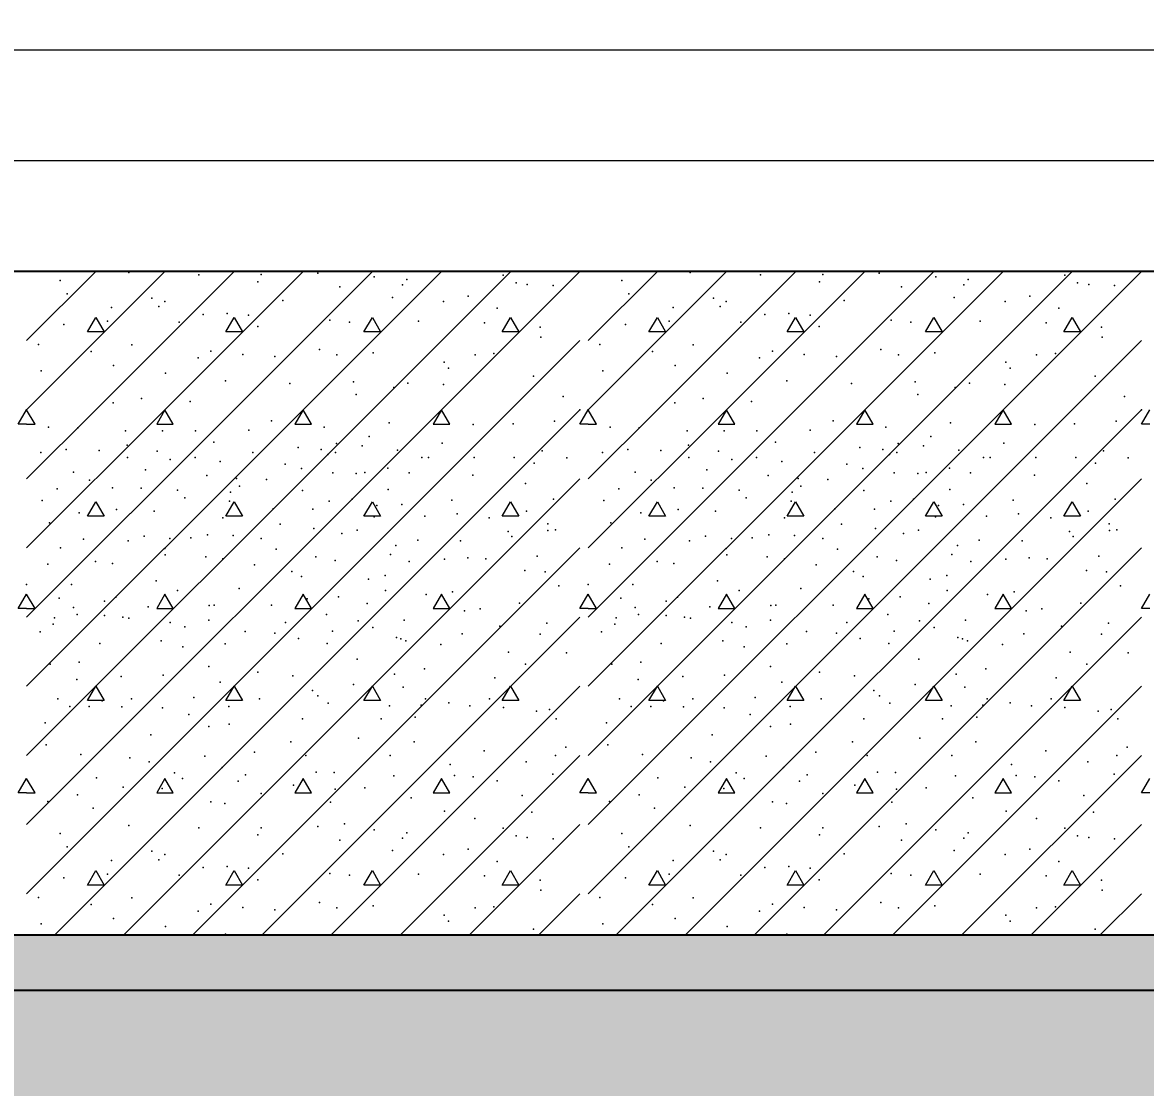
# Model space of a CAD drawing. Header units: millimetres. Extents: x 18162 to 7085488, y 72188 to 247925.
# Drawn here: x 4257434 to 4259465, y 98527 to 100453 of the extents above; entities that cross this region are included whole.
import ezdxf

# ---------------------------------------------------------------- set-up
doc = ezdxf.new("R2010")
doc.units = ezdxf.units.MM
doc.header["$MEASUREMENT"] = 0
doc.layers.add('Drawing & Figure', color=7, linetype='Continuous')
doc.layers.add('Structural - Bearing', color=7, linetype='Continuous')
doc.styles.add('GENERATED_STYLE_3', font='', dxfattribs={"width": 0.8})
doc.styles.get('GENERATED_STYLE_3').set_extended_font_data('ISOCPEUR MON')
doc.dimstyles.new('GENERATED_STYLE__12', dxfattribs={"dimtxt": 330.000007, "dimasz": 171, "dimexe": 0.18, "dimexo": 150, "dimgap": 0, "dimtad": 1, "dimdec": 0, "dimzin": 0, "dimdsep": 46, "dimtxsty": 'GENERATED_STYLE_3', "dimblk": 'ARROWHEAD_2', "dimblk1": 'ARROWHEAD_2', "dimblk2": 'ARROWHEAD_2', "dimcen": 0.09, "dimclrd": 13, "dimclre": 13, "dimclrt": 13, "dimadec": 0, "dimazin": 0, "dimtfac": 1, "dimtdec": 4, "dimtmove": 0, "dimatfit": 3, "dimfxl": 1, "dimtolj": 1, "dimtzin": 0, "dimarcsym": 0})
doc.dimstyles.new('GENERATED_STYLE__13', dxfattribs={"dimtxt": 330.000007, "dimasz": 171, "dimexe": 0.18, "dimexo": 0.0625, "dimgap": 0, "dimtad": 1, "dimdec": 0, "dimzin": 0, "dimdsep": 46, "dimtxsty": 'GENERATED_STYLE_3', "dimblk": 'ARROWHEAD_2', "dimblk1": 'ARROWHEAD_2', "dimblk2": 'ARROWHEAD_2', "dimcen": 0.09, "dimse1": 1, "dimse2": 1, "dimclrd": 13, "dimclre": 13, "dimclrt": 13, "dimadec": 0, "dimazin": 0, "dimtfac": 1, "dimtdec": 4, "dimtmove": 0, "dimatfit": 3, "dimfxl": 1, "dimtolj": 1, "dimtzin": 0, "dimarcsym": 0})

# ---------------------------------------------------------------- blocks, each defined once
blk = doc.blocks.new('*X1456', base_point=(4294986.6, 104752.7))
at = {"layer": 'Structural - Bearing', "color": 7, "linetype": 'Continuous', "lineweight": 9}
for p, q in [((4257442, 99877.6), (4257567.1, 100002.7)), ((4257442, 100002.6), (4257442.1, 100002.7)), ((4257442, 99752.6), (4257692.1, 100002.7)), ((4257567, 99752.6), (4257817.1, 100002.7)), ((4257692, 99752.6), (4257942.1, 100002.7)), ((4257817, 99752.6), (4258067.1, 100002.7)), ((4257942, 99752.6), (4258192.1, 100002.7)), ((4258067, 99752.6), (4258317.1, 100002.7)), ((4258192, 99752.6), (4258442, 100002.6)), ((4258457.2, 99877.6), (4258582.3, 100002.7)), ((4258457.2, 100002.6), (4258457.3, 100002.7)), ((4258457.2, 99752.6), (4258707.3, 100002.7)), ((4258582.2, 99752.6), (4258832.3, 100002.7)), ((4258707.2, 99752.6), (4258957.3, 100002.7)), ((4258832.2, 99752.6), (4259082.3, 100002.7)), ((4258957.2, 99752.6), (4259207.3, 100002.7)), ((4259082.2, 99752.6), (4259332.3, 100002.7)), ((4259207.2, 99752.6), (4259457.2, 100002.6)), ((4257551.9, 99893.3), (4257567, 99919.3)), ((4257567, 99919.3), (4257582, 99893.3)), ((4257801.9, 99893.3), (4257817, 99919.3)), ((4257817, 99919.3), (4257832, 99893.3)), ((4258051.9, 99893.3), (4258067, 99919.3)), ((4258067, 99919.3), (4258082, 99893.3)), ((4258301.9, 99893.3), (4258317, 99919.3)), ((4258317, 99919.3), (4258332, 99893.3)), ((4258567, 99893.3), (4258582.2, 99919.3)), ((4258582.2, 99919.3), (4258597.1, 99893.3)), ((4258817, 99893.3), (4258832.2, 99919.3)), ((4258832.2, 99919.3), (4258847.1, 99893.3)), ((4259067, 99893.3), (4259082.2, 99919.3)), ((4259082.2, 99919.3), (4259097.1, 99893.3)), ((4259317, 99893.3), (4259332.2, 99919.3)), ((4259332.2, 99919.3), (4259347.1, 99893.3)), ((4257582, 99893.3), (4257551.9, 99893.3)), ((4257832, 99893.3), (4257801.9, 99893.3)), ((4258082, 99893.3), (4258051.9, 99893.3)), ((4258332, 99893.3), (4258301.9, 99893.3)), ((4258597.1, 99893.3), (4258567, 99893.3)), ((4258847.1, 99893.3), (4258817, 99893.3)), ((4259097.1, 99893.3), (4259067, 99893.3)), ((4259347.1, 99893.3), (4259317, 99893.3)), ((4258317, 99752.6), (4258442, 99877.6)), ((4259332.2, 99752.6), (4259457.2, 99877.6)), ((4257426.9, 99726.6), (4257442, 99752.6)), ((4257442, 98877.6), (4258317, 99752.6)), ((4257442, 99002.6), (4258192, 99752.6)), ((4257442, 99627.6), (4257567, 99752.6)), ((4257442, 99127.6), (4258067, 99752.6)), ((4257442, 99252.6), (4257942, 99752.6)), ((4257442, 99377.6), (4257817, 99752.6)), ((4257442, 99502.6), (4257692, 99752.6)), ((4257457.2, 99726.6), (4257442, 99752.6)), ((4257492.1, 98802.7), (4258442, 99752.6)), ((4257692, 99752.6), (4257677.1, 99726.6)), ((4257707.2, 99726.6), (4257692, 99752.6)), ((4257942, 99752.6), (4257927.1, 99726.6)), ((4257957.2, 99726.6), (4257942, 99752.6)), ((4258192, 99752.6), (4258177.1, 99726.6)), ((4258207.2, 99726.6), (4258192, 99752.6)), ((4258442, 99726.6), (4258457.2, 99752.6)), ((4258457.2, 98877.6), (4259332.2, 99752.6)), ((4258457.2, 99002.6), (4259207.2, 99752.6)), ((4258457.2, 99627.6), (4258582.2, 99752.6)), ((4258457.2, 99127.6), (4259082.2, 99752.6)), ((4258457.2, 99252.6), (4258957.2, 99752.6)), ((4258457.2, 99377.6), (4258832.2, 99752.6)), ((4258457.2, 99502.6), (4258707.2, 99752.6)), ((4258472.3, 99726.6), (4258457.2, 99752.6)), ((4258507.3, 98802.7), (4259457.2, 99752.6)), ((4258707.2, 99752.6), (4258692.3, 99726.6)), ((4258722.3, 99726.6), (4258707.2, 99752.6)), ((4258957.2, 99752.6), (4258942.3, 99726.6)), ((4258972.3, 99726.6), (4258957.2, 99752.6)), ((4259207.2, 99752.6), (4259192.3, 99726.6)), ((4259222.3, 99726.6), (4259207.2, 99752.6)), ((4259457.2, 99726.6), (4259472.3, 99752.6)), ((4257442, 99726.6), (4257426.9, 99726.6)), ((4257442, 99726.6), (4257457.2, 99726.6)), ((4257677.1, 99726.6), (4257707.2, 99726.6)), ((4257927.1, 99726.6), (4257957.2, 99726.6)), ((4258177.1, 99726.6), (4258207.2, 99726.6)), ((4258457.2, 99726.6), (4258442, 99726.6)), ((4258457.2, 99726.6), (4258472.3, 99726.6)), ((4258692.3, 99726.6), (4258722.3, 99726.6)), ((4258942.3, 99726.6), (4258972.3, 99726.6)), ((4259192.3, 99726.6), (4259222.3, 99726.6)), ((4259472.3, 99726.6), (4259457.2, 99726.6)), ((4257617.1, 98802.7), (4258442, 99627.6)), ((4258632.3, 98802.7), (4259457.2, 99627.6)), ((4257551.9, 99560), (4257567, 99586)), ((4257567, 99586), (4257582, 99559.9)), ((4257801.9, 99560), (4257817, 99586)), ((4257817, 99586), (4257832, 99559.9)), ((4258051.9, 99560), (4258067, 99586)), ((4258067, 99586), (4258082, 99559.9)), ((4258301.9, 99560), (4258317, 99586)), ((4258317, 99586), (4258332, 99559.9)), ((4258567, 99560), (4258582.2, 99586)), ((4258582.2, 99586), (4258597.1, 99559.9)), ((4258817, 99560), (4258832.2, 99586)), ((4258832.2, 99586), (4258847.1, 99559.9)), ((4259067, 99560), (4259082.2, 99586)), ((4259082.2, 99586), (4259097.1, 99559.9)), ((4259317, 99560), (4259332.2, 99586)), ((4259332.2, 99586), (4259347.1, 99559.9)), ((4257582, 99559.9), (4257551.9, 99560)), ((4257832, 99559.9), (4257801.9, 99560)), ((4258082, 99559.9), (4258051.9, 99560)), ((4258332, 99559.9), (4258301.9, 99560)), ((4258597.1, 99559.9), (4258567, 99560)), ((4258847.1, 99559.9), (4258817, 99560)), ((4259097.1, 99559.9), (4259067, 99560)), ((4259347.1, 99559.9), (4259317, 99560)), ((4257742.1, 98802.7), (4258442, 99502.6)), ((4258757.3, 98802.7), (4259457.2, 99502.6)), ((4257426.9, 99393.3), (4257442, 99419.3)), ((4257457.2, 99393.3), (4257442, 99419.3)), ((4257692, 99419.3), (4257677.1, 99393.3)), ((4257707.2, 99393.3), (4257692, 99419.3)), ((4257942, 99419.3), (4257927.1, 99393.3)), ((4257957.2, 99393.3), (4257942, 99419.3)), ((4258192, 99419.3), (4258177.1, 99393.3)), ((4258207.2, 99393.3), (4258192, 99419.3)), ((4258442, 99393.3), (4258457.2, 99419.3)), ((4258472.3, 99393.3), (4258457.2, 99419.3)), ((4258707.2, 99419.3), (4258692.3, 99393.3)), ((4258722.3, 99393.3), (4258707.2, 99419.3)), ((4258957.2, 99419.3), (4258942.3, 99393.3)), ((4258972.3, 99393.3), (4258957.2, 99419.3)), ((4259207.2, 99419.3), (4259192.3, 99393.3)), ((4259222.3, 99393.3), (4259207.2, 99419.3)), ((4259457.2, 99393.3), (4259472.3, 99419.3)), ((4257442, 99393.3), (4257426.9, 99393.3)), ((4257442, 99393.3), (4257457.2, 99393.3)), ((4257677.1, 99393.3), (4257707.2, 99393.3)), ((4257927.1, 99393.3), (4257957.2, 99393.3)), ((4258177.1, 99393.3), (4258207.2, 99393.3)), ((4258457.2, 99393.3), (4258442, 99393.3)), ((4258457.2, 99393.3), (4258472.3, 99393.3)), ((4258692.3, 99393.3), (4258722.3, 99393.3)), ((4258942.3, 99393.3), (4258972.3, 99393.3)), ((4259192.3, 99393.3), (4259222.3, 99393.3)), ((4259472.3, 99393.3), (4259457.2, 99393.3)), ((4257867.1, 98802.7), (4258442, 99377.6)), ((4258882.3, 98802.7), (4259457.2, 99377.6)), ((4257551.9, 99226.6), (4257567, 99252.6)), ((4257567, 99252.6), (4257582, 99226.6)), ((4257801.9, 99226.6), (4257817, 99252.6)), ((4257817, 99252.6), (4257832, 99226.6)), ((4257992.1, 98802.7), (4258442, 99252.6)), ((4258051.9, 99226.6), (4258067, 99252.6)), ((4258067, 99252.6), (4258082, 99226.6)), ((4258301.9, 99226.6), (4258317, 99252.6)), ((4258317, 99252.6), (4258332, 99226.6)), ((4258567, 99226.6), (4258582.2, 99252.6)), ((4258582.2, 99252.6), (4258597.1, 99226.6)), ((4258817, 99226.6), (4258832.2, 99252.6)), ((4258832.2, 99252.6), (4258847.1, 99226.6)), ((4259007.3, 98802.7), (4259457.2, 99252.6)), ((4259067, 99226.6), (4259082.2, 99252.6)), ((4259082.2, 99252.6), (4259097.1, 99226.6)), ((4259317, 99226.6), (4259332.2, 99252.6)), ((4259332.2, 99252.6), (4259347.1, 99226.6)), ((4257582, 99226.6), (4257551.9, 99226.6)), ((4257832, 99226.6), (4257801.9, 99226.6)), ((4258082, 99226.6), (4258051.9, 99226.6)), ((4258332, 99226.6), (4258301.9, 99226.6)), ((4258597.1, 99226.6), (4258567, 99226.6)), ((4258847.1, 99226.6), (4258817, 99226.6)), ((4259097.1, 99226.6), (4259067, 99226.6)), ((4259347.1, 99226.6), (4259317, 99226.6)), ((4258117.1, 98802.7), (4258442, 99127.6)), ((4259132.3, 98802.7), (4259457.2, 99127.6)), ((4257426.9, 99060), (4257442, 99086)), ((4257457.2, 99060), (4257442, 99086)), ((4257692, 99086), (4257677.1, 99059.9)), ((4257707.2, 99060), (4257692, 99086)), ((4257942, 99086), (4257927.1, 99059.9)), ((4257957.2, 99060), (4257942, 99086)), ((4258192, 99086), (4258177.1, 99059.9)), ((4258207.2, 99060), (4258192, 99086)), ((4258442, 99060), (4258457.2, 99086)), ((4258472.3, 99060), (4258457.2, 99086)), ((4258707.2, 99086), (4258692.3, 99059.9)), ((4258722.3, 99060), (4258707.2, 99086)), ((4258957.2, 99086), (4258942.3, 99059.9)), ((4258972.3, 99060), (4258957.2, 99086)), ((4259207.2, 99086), (4259192.3, 99059.9)), ((4259222.3, 99060), (4259207.2, 99086)), ((4259457.2, 99060), (4259472.3, 99086)), ((4257442, 99059.9), (4257426.9, 99060)), ((4257442, 99059.9), (4257457.2, 99060)), ((4257677.1, 99059.9), (4257707.2, 99060)), ((4257927.1, 99059.9), (4257957.2, 99060)), ((4258177.1, 99059.9), (4258207.2, 99060)), ((4258457.2, 99059.9), (4258442, 99060)), ((4258457.2, 99059.9), (4258472.3, 99060)), ((4258692.3, 99059.9), (4258722.3, 99060)), ((4258942.3, 99059.9), (4258972.3, 99060)), ((4259192.3, 99059.9), (4259222.3, 99060)), ((4259472.3, 99059.9), (4259457.2, 99060)), ((4258242.1, 98802.7), (4258442, 99002.6)), ((4259257.3, 98802.7), (4259457.2, 99002.6)), ((4257551.9, 98893.3), (4257567, 98919.3)), ((4257567, 98919.3), (4257582, 98893.3)), ((4257801.9, 98893.3), (4257817, 98919.3)), ((4257817, 98919.3), (4257832, 98893.3)), ((4258051.9, 98893.3), (4258067, 98919.3)), ((4258067, 98919.3), (4258082, 98893.3)), ((4258301.9, 98893.3), (4258317, 98919.3)), ((4258317, 98919.3), (4258332, 98893.3)), ((4258567, 98893.3), (4258582.2, 98919.3)), ((4258582.2, 98919.3), (4258597.1, 98893.3)), ((4258817, 98893.3), (4258832.2, 98919.3)), ((4258832.2, 98919.3), (4258847.1, 98893.3)), ((4259067, 98893.3), (4259082.2, 98919.3)), ((4259082.2, 98919.3), (4259097.1, 98893.3)), ((4259317, 98893.3), (4259332.2, 98919.3)), ((4259332.2, 98919.3), (4259347.1, 98893.3)), ((4257582, 98893.3), (4257551.9, 98893.3)), ((4257832, 98893.3), (4257801.9, 98893.3)), ((4258082, 98893.3), (4258051.9, 98893.3)), ((4258332, 98893.3), (4258301.9, 98893.3)), ((4258367.1, 98802.7), (4258442, 98877.6)), ((4258597.1, 98893.3), (4258567, 98893.3)), ((4258847.1, 98893.3), (4258817, 98893.3)), ((4259097.1, 98893.3), (4259067, 98893.3)), ((4259347.1, 98893.3), (4259317, 98893.3)), ((4259382.3, 98802.7), (4259457.2, 98877.6))]:
    blk.add_line(p, q, dxfattribs=at)
for p in [(4257626.6, 100000.9), (4257753.2, 99996.6), (4257866.3, 99996.9), (4257968.3, 99999.2), (4258070.3, 99993), (4258303.6, 99996.1), (4258641.7, 100000.9), (4258768.4, 99996.6), (4258881.4, 99996.9), (4258983.4, 99999.2), (4259085.4, 99993), (4259318.8, 99996.1), (4257502.8, 99986.2), (4257860.1, 99983.8), (4258008.5, 99974.5), (4258121.4, 99978.1), (4258129.1, 99987.8), (4258326.8, 99982.2), (4258346.9, 99979.1), (4258393.7, 99976.9), (4258518, 99986.2), (4258875.3, 99983.8), (4259023.6, 99974.5), (4259136.5, 99978.1), (4259144.2, 99987.8), (4259341.9, 99982.2), (4259362, 99979.1), (4259408.9, 99976.9), (4257515.5, 99962.1), (4257668.5, 99954.4), (4257904.9, 99949.8), (4258103.4, 99955.4), (4258240.4, 99957.9), (4258530.6, 99962.1), (4258683.6, 99954.4), (4258920.1, 99949.8), (4259118.5, 99955.4), (4259255.6, 99957.9), (4257595.5, 99937.5), (4257680.9, 99939), (4257691.7, 99948.2), (4258195.7, 99948.3), (4258292.8, 99935.9), (4258610.6, 99937.5), (4258696, 99939), (4258706.8, 99948.2), (4259210.9, 99948.3), (4259307.9, 99935.9), (4257588.2, 99912.7), (4257718, 99911.1), (4257761.2, 99925), (4257804.7, 99926.8), (4257843.1, 99923.5), (4257989.9, 99914.2), (4258025.5, 99911.1), (4258150.6, 99912.7), (4258269.6, 99909.6), (4258603.3, 99912.7), (4258733.1, 99911.1), (4258776.4, 99925), (4258819.9, 99926.8), (4258858.3, 99923.5), (4259005.1, 99914.2), (4259040.6, 99911.1), (4259165.8, 99912.7), (4259284.8, 99909.6), (4257509.3, 99906.4), (4257859.9, 99902.9), (4258370.1, 99901.9), (4258524.5, 99906.4), (4258875, 99902.9), (4259385.2, 99901.9), (4257463.2, 99870.7), (4257632, 99869.9), (4258371.3, 99884), (4258478.3, 99870.7), (4258647.1, 99869.9), (4259386.4, 99884), (4257558.5, 99857.8), (4257775.3, 99858.4), (4257832.8, 99852.6), (4257890.7, 99848.8), (4257971.4, 99861.7), (4258002.8, 99852), (4258002.8, 99852), (4258068.7, 99855.5), (4258252.7, 99852), (4258286.6, 99854), (4258573.6, 99857.8), (4258790.4, 99858.4), (4258847.9, 99852.6), (4258905.8, 99848.8), (4258986.5, 99861.7), (4259017.9, 99852), (4259017.9, 99852), (4259083.9, 99855.5), (4259267.9, 99852), (4259301.8, 99854), (4257599.1, 99832.7), (4257752, 99846.2), (4258197, 99838.5), (4258204.7, 99827.7), (4258614.2, 99832.7), (4258767.1, 99846.2), (4259212.1, 99838.5), (4259219.9, 99827.7), (4257468.4, 99823), (4257693.1, 99818.4), (4258358.5, 99813.5), (4258483.5, 99823), (4258708.3, 99818.4), (4259373.6, 99813.5), (4257801.4, 99804.5), (4257918, 99799.9), (4258033.2, 99803), (4258105.7, 99792.7), (4258131.2, 99800.7), (4258195.5, 99798.3), (4258816.5, 99804.5), (4258933.1, 99799.9), (4259048.3, 99803), (4259120.8, 99792.7), (4259146.3, 99800.7), (4259210.6, 99798.3), (4257649.9, 99772.8), (4257737.5, 99767.6), (4258037.8, 99779.8), (4258411.9, 99776.2), (4258665.1, 99772.8), (4258752.6, 99767.6), (4259053, 99779.8), (4259427, 99776.2), (4257442, 99752.6), (4257442, 99752.6), (4257442, 99752.6), (4257598.4, 99765.1), (4258442, 99752.6), (4258442, 99752.6), (4258442, 99752.6), (4258457.2, 99752.6), (4258457.2, 99752.6), (4258457.2, 99752.6), (4258613.6, 99765.1), (4259457.2, 99752.6), (4259457.2, 99752.6), (4259457.2, 99752.6), (4257884.8, 99732.5), (4258097.3, 99728.6), (4258249.2, 99726), (4258321.4, 99727.2), (4258396.4, 99731.7), (4258899.9, 99732.5), (4259112.4, 99728.6), (4259264.4, 99726), (4259336.6, 99727.2), (4259411.5, 99731.7), (4257481.7, 99720.9), (4257534.3, 99719.8), (4257620.8, 99714.5), (4257687.7, 99714.5), (4257747, 99714.5), (4257843.5, 99715.8), (4257980.1, 99720.9), (4258496.8, 99720.9), (4258549.4, 99719.8), (4258635.9, 99714.5), (4258702.8, 99714.5), (4258762.1, 99714.5), (4258858.7, 99715.8), (4258995.2, 99720.9), (4257623.7, 99688.4), (4257780.4, 99693.9), (4258002.3, 99691.5), (4258048.3, 99687.4), (4258061.2, 99704.2), (4258193.3, 99692), (4258638.8, 99688.4), (4258795.6, 99693.9), (4259017.4, 99691.5), (4259063.4, 99687.4), (4259076.3, 99704.2), (4259208.4, 99692), (4257467.7, 99675.5), (4257513.4, 99680.7), (4257573.4, 99678.7), (4257624.2, 99665.9), (4257677.8, 99677.6), (4257746.5, 99665.9), (4257850.8, 99675.5), (4257933.1, 99684.1), (4257974.5, 99680.7), (4257986.8, 99671.4), (4258000.2, 99675.5), (4258112.3, 99679.4), (4258156.6, 99665.9), (4258168.6, 99666), (4258251.3, 99665.9), (4258323.4, 99665.9), (4258373.7, 99678.1), (4258418.5, 99665.8), (4258482.8, 99675.5), (4258528.6, 99680.7), (4258588.5, 99678.7), (4258639.3, 99665.9), (4258693, 99677.6), (4258761.7, 99665.9), (4258866, 99675.5), (4258948.2, 99684.1), (4258989.6, 99680.7), (4259002, 99671.4), (4259015.3, 99675.5), (4259127.4, 99679.4), (4259171.7, 99665.9), (4259183.8, 99666), (4259266.5, 99665.9), (4259338.6, 99665.9), (4259388.8, 99678.1), (4259433.6, 99665.8), (4257701.6, 99662.6), (4257792, 99659.1), (4257909.3, 99654.3), (4257938.7, 99646.6), (4258095, 99646.7), (4258359.3, 99656), (4258716.7, 99662.6), (4258807.2, 99659.1), (4258924.5, 99654.3), (4258953.8, 99646.6), (4259110.1, 99646.7), (4259374.4, 99656), (4257526.7, 99639.8), (4257555.9, 99625.3), (4257656.8, 99643.7), (4257767.6, 99633.4), (4257821.5, 99628.2), (4257875.6, 99626.6), (4257995.5, 99638.5), (4258037.8, 99637.4), (4258053.3, 99639), (4258133.3, 99638.5), (4258248.8, 99634.3), (4258541.9, 99639.8), (4258571.1, 99625.3), (4258671.9, 99643.7), (4258782.7, 99633.4), (4258836.6, 99628.2), (4258890.7, 99626.6), (4259010.6, 99638.5), (4259053, 99637.4), (4259068.4, 99639), (4259148.4, 99638.5), (4259263.9, 99634.3), (4257497.1, 99609.8), (4257597.4, 99611.2), (4257649.2, 99610.8), (4257714.8, 99606.9), (4257826.6, 99614.6), (4257940.5, 99606.5), (4258095.7, 99608.2), (4258343.8, 99618.9), (4258512.3, 99609.8), (4258612.5, 99611.2), (4258664.3, 99610.8), (4258730, 99606.9), (4258841.7, 99614.6), (4258955.6, 99606.5), (4259110.9, 99608.2), (4259358.9, 99618.9), (4257470.1, 99588.3), (4257727.8, 99593.4), (4257808.8, 99587), (4257810.7, 99603.4), (4257989.1, 99587), (4258030.3, 99590.8), (4258210.4, 99588.9), (4258394.7, 99590.9), (4258485.2, 99588.3), (4258742.9, 99593.4), (4258823.9, 99587), (4258825.8, 99603.4), (4259004.2, 99587), (4259045.4, 99590.8), (4259225.5, 99588.9), (4259409.8, 99590.9), (4257537.1, 99566.4), (4257604.7, 99572.2), (4257672.3, 99569), (4257887.9, 99573.5), (4257959.4, 99572.8), (4258075.3, 99579.3), (4258120.5, 99581.2), (4258220.1, 99564.2), (4258345.8, 99569), (4258552.2, 99566.4), (4258619.8, 99572.2), (4258687.4, 99569), (4258903.1, 99573.5), (4258974.6, 99572.8), (4259090.5, 99579.3), (4259135.6, 99581.2), (4259235.2, 99564.2), (4259360.9, 99569), (4257483.1, 99547.8), (4257796.8, 99557.1), (4257900.2, 99545.8), (4258070.2, 99558.7), (4258162.1, 99559.9), (4258278.4, 99556.9), (4258384, 99546.2), (4258498.2, 99547.8), (4258811.9, 99557.1), (4258915.3, 99545.8), (4259085.3, 99558.7), (4259177.2, 99559.9), (4259293.5, 99556.9), (4259399.1, 99546.2), (4257654.2, 99523.9), (4257768.8, 99526.5), (4257815.2, 99525.2), (4257961.2, 99537.7), (4258011.9, 99528.8), (4258039.5, 99534.9), (4258312.3, 99532.3), (4258319.1, 99523.1), (4258384.1, 99534.5), (4258397.9, 99535.4), (4258669.4, 99523.9), (4258784, 99526.5), (4258830.3, 99525.2), (4258976.3, 99537.7), (4259027, 99528.8), (4259054.6, 99534.9), (4259327.4, 99532.3), (4259334.2, 99523.1), (4259399.3, 99534.5), (4259413, 99535.4), (4257503.2, 99503), (4257544.6, 99518.5), (4257625.5, 99515.8), (4257701, 99520), (4257738.8, 99521), (4257866.3, 99519.7), (4258109.7, 99506.8), (4258149.1, 99516.9), (4258226.4, 99515.3), (4258518.3, 99503), (4258559.7, 99518.5), (4258640.6, 99515.8), (4258716.1, 99520), (4258753.9, 99521), (4258881.4, 99519.7), (4259124.8, 99506.8), (4259164.2, 99516.9), (4259241.5, 99515.3), (4257691.7, 99501.4), (4257692.4, 99490.1), (4257765.7, 99486.4), (4257796.8, 99482.9), (4257892.9, 99500.2), (4257964.6, 99486.5), (4258099.7, 99490.6), (4258239.4, 99484.8), (4258272, 99483.2), (4258272, 99483.2), (4258365.1, 99487.8), (4258706.8, 99501.4), (4258707.6, 99490.1), (4258780.8, 99486.4), (4258811.9, 99482.9), (4258908, 99500.2), (4258979.7, 99486.5), (4259114.8, 99490.6), (4259254.5, 99484.8), (4259287.1, 99483.2), (4259287.1, 99483.2), (4259380.2, 99487.8), (4257480.5, 99473.6), (4257566.5, 99478.3), (4257597.1, 99474.6), (4257854.1, 99471.9), (4257999.6, 99480), (4258133.6, 99478.3), (4258197.2, 99482.3), (4258495.6, 99473.6), (4258581.6, 99478.3), (4258612.3, 99474.6), (4258869.2, 99471.9), (4259014.7, 99480), (4259148.8, 99478.3), (4259212.4, 99482.3), (4257676, 99443), (4257921.7, 99460.1), (4257938.9, 99451.1), (4258060.2, 99446.2), (4258090.2, 99452.6), (4258342.8, 99461.7), (4258379.2, 99459.3), (4258691.1, 99443), (4258936.8, 99460.1), (4258954, 99451.1), (4259075.3, 99446.2), (4259105.3, 99452.6), (4259357.9, 99461.7), (4259394.3, 99459.3), (4257442, 99436.3), (4257522.9, 99436.3), (4257714.8, 99426), (4257826.2, 99429.1), (4258090.8, 99426), (4258211.8, 99423.4), (4258404.2, 99434.4), (4258457.2, 99436.3), (4258538, 99436.3), (4258729.9, 99426), (4258841.4, 99429.1), (4259105.9, 99426), (4259227, 99423.4), (4259419.3, 99434.4), (4257501, 99411.9), (4257583, 99406.3), (4257603.3, 99413.9), (4257949.1, 99410.6), (4258005.8, 99414.4), (4258057.9, 99402.5), (4258164.2, 99418.3), (4258332.9, 99403.1), (4258516.1, 99411.9), (4258598.2, 99406.3), (4258618.4, 99413.9), (4258964.3, 99410.6), (4259020.9, 99414.4), (4259073.1, 99402.5), (4259179.3, 99418.3), (4259348, 99403.1), (4257526.7, 99395.1), (4257533.2, 99382.2), (4257662, 99396.4), (4257772.3, 99398.6), (4257781.3, 99399.4), (4257884.9, 99399.4), (4257983.9, 99382.2), (4258233.7, 99388.7), (4258262.1, 99392.5), (4258541.9, 99395.1), (4258548.3, 99382.2), (4258677.1, 99396.4), (4258787.4, 99398.6), (4258796.4, 99399.4), (4258900, 99399.4), (4258999, 99382.2), (4259248.9, 99388.7), (4259277.2, 99392.5), (4257490.1, 99364.6), (4257492.3, 99376.3), (4257583, 99380.7), (4257616, 99377.8), (4257626.8, 99375.5), (4257701.6, 99367.8), (4257771.4, 99371.9), (4257909.9, 99367.8), (4258041.3, 99371), (4258124.3, 99371.9), (4258297.6, 99361.4), (4258382.7, 99366.4), (4258505.2, 99364.6), (4258507.5, 99376.3), (4258598.2, 99380.7), (4258631.1, 99377.8), (4258641.9, 99375.5), (4258716.7, 99367.8), (4258786.5, 99371.9), (4258925, 99367.8), (4259056.4, 99371), (4259139.4, 99371.9), (4259312.7, 99361.4), (4259397.8, 99366.4), (4257466.2, 99351.3), (4257727.8, 99360.3), (4257836.9, 99351.5), (4257891, 99348.4), (4257995.1, 99352.3), (4258067.6, 99359.1), (4258110.5, 99340.7), (4258229.4, 99347.1), (4258370.1, 99346.9), (4258481.3, 99351.3), (4258742.9, 99360.3), (4258852.1, 99351.5), (4258906.2, 99348.4), (4259010.2, 99352.3), (4259082.7, 99359.1), (4259125.6, 99340.7), (4259244.6, 99347.1), (4259385.2, 99346.9), (4257574.2, 99329.9), (4257685.5, 99334.5), (4257724.3, 99323.9), (4257800.9, 99329.4), (4257933.7, 99339.1), (4257985.3, 99329.9), (4258118.7, 99338.1), (4258127.5, 99334.5), (4258190.8, 99328.4), (4258589.4, 99329.9), (4258700.6, 99334.5), (4258739.4, 99323.9), (4258816.1, 99329.4), (4258948.9, 99339.1), (4259000.4, 99329.9), (4259133.8, 99338.1), (4259142.6, 99334.5), (4259205.9, 99328.4), (4258039.8, 99301.3), (4258313.4, 99314.2), (4258418, 99312.9), (4259054.9, 99301.3), (4259328.5, 99314.2), (4259433.1, 99312.9), (4257484.6, 99292.8), (4257537.1, 99296), (4257771.5, 99288.4), (4258161, 99284.1), (4258343.8, 99292.8), (4258499.7, 99292.8), (4258552.2, 99296), (4258786.6, 99288.4), (4259176.2, 99284.1), (4259358.9, 99292.8), (4257532.5, 99265), (4257613, 99270.2), (4257688.6, 99272.7), (4257792, 99259.9), (4257860, 99278), (4257923.4, 99271.5), (4258107.2, 99274.5), (4258288.2, 99268.1), (4258547.6, 99265), (4258628.2, 99270.2), (4258703.7, 99272.7), (4258807.2, 99259.9), (4258875.1, 99278), (4258938.5, 99271.5), (4259122.3, 99274.5), (4259303.3, 99268.1), (4257958.7, 99244.9), (4258032.8, 99256), (4258122.8, 99251.1), (4258973.8, 99244.9), (4259048, 99256), (4259138, 99251.1), (4257498.5, 99230.1), (4257578.3, 99226.4), (4257631.4, 99230.1), (4257744, 99232.5), (4257863.2, 99230.1), (4257968.5, 99235.4), (4257987.2, 99221.9), (4258155.3, 99218.6), (4258163, 99230.1), (4258205.1, 99222.8), (4258278.9, 99230.1), (4258513.6, 99230.1), (4258593.4, 99226.4), (4258646.5, 99230.1), (4258759.1, 99232.5), (4258878.3, 99230.1), (4258983.6, 99235.4), (4259002.3, 99221.9), (4259170.4, 99218.6), (4259178.2, 99230.1), (4259220.3, 99222.8), (4259294, 99230.1), (4257519.9, 99215.8), (4257555.1, 99216.1), (4257614.4, 99215.6), (4257687.7, 99213.5), (4257735, 99201.6), (4257807.5, 99216.1), (4258098.1, 99217.1), (4258243.4, 99217.1), (4258304, 99214), (4258363.9, 99207.8), (4258387.3, 99210.8), (4258535, 99215.8), (4258570.2, 99216.1), (4258629.5, 99215.6), (4258702.8, 99213.5), (4258750.1, 99201.6), (4258822.6, 99216.1), (4259113.2, 99217.1), (4259258.5, 99217.1), (4259319.1, 99214), (4259379, 99207.8), (4259402.5, 99210.8), (4257475.3, 99186.2), (4257771.5, 99180.1), (4257808, 99184.3), (4257940.5, 99193.9), (4258082.7, 99194), (4258144.5, 99197), (4258399.4, 99193.9), (4258490.5, 99186.2), (4258786.6, 99180.1), (4258823.1, 99184.3), (4258955.6, 99193.9), (4259097.8, 99194), (4259159.6, 99197), (4259414.6, 99193.9), (4257666.3, 99165), (4258041.9, 99158.6), (4258681.4, 99165), (4259057, 99158.6), (4257477.3, 99146.7), (4257919.6, 99152.2), (4258142.8, 99152.2), (4258416.5, 99142.4), (4258492.4, 99146.7), (4258934.7, 99152.2), (4259157.9, 99152.2), (4259431.7, 99142.4), (4257540.2, 99129), (4257628.5, 99123.4), (4257764, 99126.4), (4257853.8, 99133.7), (4257946.7, 99127.5), (4258099.3, 99127.4), (4258269.4, 99136.1), (4258397.9, 99127.5), (4258555.4, 99129), (4258643.6, 99123.4), (4258779.1, 99126.4), (4258869, 99133.7), (4258961.8, 99127.5), (4259114.4, 99127.4), (4259284.5, 99136.1), (4259413, 99127.5), (4257663.3, 99116.2), (4257795.2, 99105.8), (4257965.2, 99097.6), (4258207.4, 99111), (4258345.2, 99116.2), (4258678.5, 99116.2), (4258810.3, 99105.8), (4258980.3, 99097.6), (4259222.5, 99111), (4259360.4, 99116.2), (4257568.1, 99087.3), (4257709.2, 99096.3), (4257724, 99085.9), (4257824.2, 99080.9), (4257837.7, 99092.4), (4257997.7, 99096.6), (4258105.8, 99090.4), (4258215.7, 99091.2), (4258249.5, 99088.8), (4258292.5, 99081.8), (4258393, 99093.4), (4258583.2, 99087.3), (4258724.4, 99096.3), (4258739.2, 99085.9), (4258839.3, 99080.9), (4258852.9, 99092.4), (4259012.8, 99096.6), (4259121, 99090.4), (4259230.8, 99091.2), (4259264.7, 99088.8), (4259307.7, 99081.8), (4259408.1, 99093.4), (4257534.1, 99056.4), (4257616.5, 99070.3), (4257687.2, 99067.8), (4257866.3, 99058.7), (4257924.2, 99074.1), (4257999.7, 99066.7), (4258053.3, 99068.7), (4258549.2, 99056.4), (4258631.6, 99070.3), (4258702.3, 99067.8), (4258881.4, 99058.7), (4258939.4, 99074.1), (4259014.8, 99066.7), (4259068.4, 99068.7), (4257480.5, 99044.2), (4257775.1, 99043.9), (4257800.5, 99040.5), (4257991.2, 99043.2), (4258137.4, 99050.6), (4258337.9, 99055.1), (4258337.9, 99055.1), (4258495.6, 99044.2), (4258790.3, 99043.9), (4258815.6, 99040.5), (4259006.3, 99043.2), (4259152.5, 99050.6), (4259353.1, 99055.1), (4259353.1, 99055.1), (4257562.2, 99032), (4258197.5, 99026.6), (4258355.3, 99025), (4258577.3, 99032), (4259212.6, 99026.6), (4259370.4, 99025), (4257626.6, 99000.8), (4257753.2, 98996.5), (4257866.3, 98996.8), (4257968.3, 98999.2), (4258016.8, 99003.7), (4258252.2, 99013.7), (4258303.6, 98996.1), (4258641.7, 99000.8), (4258768.4, 98996.5), (4258881.4, 98996.8), (4258983.4, 98999.2), (4259031.9, 99003.7), (4259267.4, 99013.7), (4259318.8, 98996.1), (4257502.8, 98986.2), (4257860.1, 98983.8), (4258070.3, 98993), (4258121.4, 98978.1), (4258129.1, 98987.7), (4258326.8, 98982.2), (4258346.9, 98979.1), (4258393.7, 98976.9), (4258518, 98986.2), (4258875.3, 98983.8), (4259085.4, 98993), (4259136.5, 98978.1), (4259144.2, 98987.7), (4259341.9, 98982.2), (4259362, 98979.1), (4259408.9, 98976.9), (4257515.5, 98962.1), (4258008.5, 98974.5), (4258103.4, 98955.4), (4258240.4, 98957.9), (4258530.6, 98962.1), (4259023.6, 98974.5), (4259118.5, 98955.4), (4259255.6, 98957.9), (4257595.5, 98937.5), (4257668.5, 98954.4), (4257680.9, 98938.9), (4257691.7, 98948.2), (4257904.9, 98949.8), (4258195.7, 98948.3), (4258292.8, 98935.9), (4258610.6, 98937.5), (4258683.6, 98954.4), (4258696, 98938.9), (4258706.8, 98948.2), (4258920.1, 98949.8), (4259210.9, 98948.3), (4259307.9, 98935.9), (4257761.2, 98925), (4257804.7, 98926.8), (4257843.1, 98923.5), (4257989.9, 98914.2), (4258776.4, 98925), (4258819.9, 98926.8), (4258858.3, 98923.5), (4259005.1, 98914.2), (4257509.3, 98906.4), (4257588.2, 98912.7), (4257718, 98911.1), (4257859.9, 98902.8), (4258025.5, 98911.1), (4258150.6, 98912.7), (4258269.6, 98909.6), (4258370.1, 98901.9), (4258524.5, 98906.4), (4258603.3, 98912.7), (4258733.1, 98911.1), (4258875, 98902.8), (4259040.6, 98911.1), (4259165.8, 98912.7), (4259284.8, 98909.6), (4259385.2, 98901.9), (4258371.3, 98884), (4259386.4, 98884), (4257463.2, 98870.6), (4257558.5, 98857.8), (4257632, 98869.9), (4257775.3, 98858.4), (4257971.4, 98861.7), (4258068.7, 98855.5), (4258286.6, 98853.9), (4258478.3, 98870.6), (4258573.6, 98857.8), (4258647.1, 98869.9), (4258790.4, 98858.4), (4258986.5, 98861.7), (4259083.9, 98855.5), (4259301.8, 98853.9), (4257599.1, 98832.7), (4257752, 98846.2), (4257832.8, 98852.6), (4257890.7, 98848.7), (4258002.8, 98851.9), (4258002.8, 98851.9), (4258197, 98838.5), (4258252.7, 98851.9), (4258614.2, 98832.7), (4258767.1, 98846.2), (4258847.9, 98852.6), (4258905.8, 98848.7), (4259017.9, 98851.9), (4259017.9, 98851.9), (4259212.1, 98838.5), (4259267.9, 98851.9), (4257468.4, 98823), (4257693.1, 98818.4), (4258204.7, 98827.7), (4258358.5, 98813.5), (4258483.5, 98823), (4258708.3, 98818.4), (4259219.9, 98827.7), (4259373.6, 98813.5), (4257801.4, 98804.5), (4258033.2, 98803), (4258816.5, 98804.5), (4259048.3, 98803)]:
    blk.add_point(p, dxfattribs=at)
blk = doc.blocks.new('*D1582', base_point=(4294986.6, 104752.7))
at = {"color": 12, "linetype": 'Continuous', "lineweight": 35}
for p, q in [((4242680.2, 104817.7), (4242905.2, 104687.8)), ((4242680.2, 100067.7), (4242905.2, 99937.8))]:
    blk.add_line(p, q, dxfattribs=at)
at = {"color": 13, "linetype": 'Continuous', "lineweight": 13}
for p, q in [((4244092.8, 104752.7), (4242623.9, 104752.7)), ((4242792.7, 100002.7), (4242792.7, 104752.7)), ((4242961.4, 100002.7), (4242623.9, 100002.7)), ((4242792.7, 99892.7), (4242792.7, 100002.7))]:
    blk.add_line(p, q, dxfattribs=at)
at = {"color": 13, "lineweight": 13, "char_height": 330, "attachment_point": 7, "rotation": 90, "style": 'GENERATED_STYLE_3'}
for s, insert in [('\\A1;{\\pql;\\fISOCPEUR MON|b0|i0|c0|p0;\\W0.800000;600}', (4242822.5, 104134.4)), ('\\A1;{\\pql;\\fISOCPEUR MON|b0|i0|c0|p0;\\W0.800000;4,750}', (4242888.3, 101672.9))]:
    blk.add_mtext(s, dxfattribs=dict(at, insert=insert))
blk = doc.blocks.new('ARROWHEAD_2')
at = {"color": 0, "linetype": 'Continuous', "lineweight": 0}
for p, q in [((-0.378, -0.655), (0.378, 0.655)), ((0, 0), (-1, 0))]:
    blk.add_line(p, q, dxfattribs=at)
blk = doc.blocks.new('*D1584', base_point=(4294986.6, 104752.7))
at = {"color": 12, "linetype": 'Continuous', "lineweight": 35}
for p, q in [((4241780.2, 105417.7), (4242005.2, 105287.8)), ((4241780.2, 100067.7), (4242005.2, 99937.8))]:
    blk.add_line(p, q, dxfattribs=at)
at = {"color": 13, "linetype": 'Continuous', "lineweight": 13}
for p, q in [((4241892.7, 100002.7), (4241892.7, 105352.7)), ((4242863.1, 100002.7), (4241723.9, 100002.7)), ((4241892.7, 99892.7), (4241892.7, 100002.7))]:
    blk.add_line(p, q, dxfattribs=at)
at = {"color": 13, "lineweight": 13, "insert": (4241988.3, 102262.7), "char_height": 330, "attachment_point": 7, "rotation": 90, "style": 'GENERATED_STYLE_3'}
blk.add_mtext('\\A1;{\\pql;\\fISOCPEUR MON|b0|i0|c0|p0;\\W0.800000;5,350}', dxfattribs=at)
blk = doc.blocks.new('*D1647', base_point=(4294986.6, 104752.7))
at = {"color": 12, "linetype": 'Continuous', "lineweight": 35}
for p, q in [((4268368, 104557.7), (4268593, 104427.8)), ((4268368, 100517.7), (4268593, 100387.8))]:
    blk.add_line(p, q, dxfattribs=at)
at = {"color": 13, "linetype": 'Continuous', "lineweight": 13}
for p, q in [((4268480.5, 100452.7), (4268480.5, 104492.7)), ((4268649.2, 100452.7), (4268311.7, 100452.7)), ((4268480.5, 100342.7), (4268480.5, 100452.7))]:
    blk.add_line(p, q, dxfattribs=at)
at = {"color": 13, "lineweight": 13, "char_height": 330, "attachment_point": 7, "rotation": 90, "style": 'GENERATED_STYLE_3'}
for s, insert in [('\\A1;{\\pql;\\fISOCPEUR MON|b0|i0|c0|p0;\\W0.800000;260}', (4268510.3, 103874.4)), ('\\A1;{\\pql;\\fISOCPEUR MON|b0|i0|c0|p0;\\W0.800000;4,040}', (4268576.1, 101754.8))]:
    blk.add_mtext(s, dxfattribs=dict(at, insert=insert))
blk = doc.blocks.new('*D1680', base_point=(4294986.6, 104752.7))
at = {"color": 12, "linetype": 'Continuous', "lineweight": 35}
for p, q in [((4260837, 101617.7), (4261062, 101487.8)), ((4260837, 100517.7), (4261062, 100387.8))]:
    blk.add_line(p, q, dxfattribs=at)
at = {"color": 13, "linetype": 'Continuous', "lineweight": 13}
for p, q in [((4260949.5, 100452.7), (4260949.5, 101552.7)), ((4261118.2, 100452.7), (4260780.7, 100452.7)), ((4260949.5, 100342.7), (4260949.5, 100452.7))]:
    blk.add_line(p, q, dxfattribs=at)
at = {"color": 13, "lineweight": 13, "char_height": 330, "attachment_point": 7, "rotation": 90, "style": 'GENERATED_STYLE_3'}
for s, insert in [('\\A1;{\\pql;\\fISOCPEUR MON|b0|i0|c0|p0;\\W0.800000;200}', (4260979.3, 100934.4)), ('\\A1;{\\pql;\\fISOCPEUR MON|b0|i0|c0|p0;\\W0.800000;1,100}', (4261045.2, 99663.1))]:
    blk.add_mtext(s, dxfattribs=dict(at, insert=insert))
blk = doc.blocks.new('*D1684', base_point=(4294986.6, 104752.7))
at = {"color": 12, "linetype": 'Continuous', "lineweight": 35}
for p, q in [((4271333.2, 100517.7), (4271558.2, 100387.8)), ((4271333.2, 100067.7), (4271558.2, 99937.8))]:
    blk.add_line(p, q, dxfattribs=at)
at = {"color": 13, "linetype": 'Continuous', "lineweight": 13}
for p, q in [((4271614.4, 100452.7), (4271276.9, 100452.7)), ((4271445.7, 100002.7), (4271445.7, 100452.7)), ((4271614.4, 100002.7), (4271276.9, 100002.7)), ((4271445.7, 99892.7), (4271445.7, 100002.7))]:
    blk.add_line(p, q, dxfattribs=at)
at = {"color": 13, "lineweight": 13, "insert": (4271475.5, 99358.1), "char_height": 330, "attachment_point": 7, "rotation": 90, "style": 'GENERATED_STYLE_3'}
blk.add_mtext('\\A1;{\\pql;\\fISOCPEUR MON|b0|i0|c0|p0;\\W0.800000;450}', dxfattribs=at)
blk = doc.blocks.new('*D1685', base_point=(4294986.6, 104752.7))
at = {"color": 12, "linetype": 'Continuous', "lineweight": 35}
for p, q in [((4271333.2, 103517.7), (4271558.2, 103387.8)), ((4271333.2, 100517.7), (4271558.2, 100387.8))]:
    blk.add_line(p, q, dxfattribs=at)
at = {"color": 13, "linetype": 'Continuous', "lineweight": 13}
blk.add_line((4271445.7, 100452.7), (4271445.7, 103452.7), dxfattribs=at)
at = {"color": 13, "lineweight": 13, "insert": (4271541.3, 101537.7), "char_height": 330, "attachment_point": 7, "rotation": 90, "style": 'GENERATED_STYLE_3'}
blk.add_mtext('\\A1;{\\pql;\\fISOCPEUR MON|b0|i0|c0|p0;\\W0.800000;3,000}', dxfattribs=at)
blk = doc.blocks.new('*D1733', base_point=(4294986.6, 104752.7))
at = {"color": 12, "linetype": 'Continuous', "lineweight": 35}
for p, q in [((4261661.1, 104557.7), (4261886.1, 104427.8)), ((4261661.1, 100517.7), (4261886.1, 100387.8))]:
    blk.add_line(p, q, dxfattribs=at)
at = {"color": 13, "linetype": 'Continuous', "lineweight": 13}
for p, q in [((4261773.6, 100452.7), (4261773.6, 104492.7)), ((4261942.3, 100452.7), (4261604.8, 100452.7)), ((4261773.6, 100342.7), (4261773.6, 100452.7))]:
    blk.add_line(p, q, dxfattribs=at)
at = {"color": 13, "lineweight": 13, "char_height": 330, "attachment_point": 7, "rotation": 90, "style": 'GENERATED_STYLE_3'}
for s, insert in [('\\A1;{\\pql;\\fISOCPEUR MON|b0|i0|c0|p0;\\W0.800000;260}', (4261803.4, 103874.4)), ('\\A1;{\\pql;\\fISOCPEUR MON|b0|i0|c0|p0;\\W0.800000;4,040}', (4261869.2, 101754.8))]:
    blk.add_mtext(s, dxfattribs=dict(at, insert=insert))

msp = doc.modelspace()

# ---------------------------------------------------------------- hatches: boundary and pattern name
at = {"linetype": 'Continuous', "lineweight": 13}
h = msp.add_hatch(dxfattribs=at)
h.set_pattern_fill('Earth_0003', color=254, style=0, pattern_type=2)
h.set_pattern_definition([(45, (4294986.6, 104752.7), (-413.6575, 413.6575), []), (45, (4294848.7, 104890.6), (-827.315, 827.315), []), (45, (4294710.8, 105028.5), (-827.315, 827.315), []), (135, (4294572.92, 105166.36), (137.88582, 137.88582), [585, -585])])
h.paths.add_polyline_path([(4169933.2, 102402.7), (4169933.2, 72524.1), (4334524.9, 72524.1), (4334524.9, 102402.7), (4280613.1, 102402.7), (4276913.1, 98702.7), (4275213.1, 98702.7), (4243013.1, 98702.7), (4242913.1, 98702.7), (4240913.1, 98702.7), (4237213.1, 102402.7)])
at = {"layer": 'Structural - Bearing', "linetype": 'Continuous', "lineweight": 9}
h = msp.add_hatch(dxfattribs=at)
h.set_pattern_fill('Structural_Concrete_0003', style=0, pattern_type=2)
h.set_pattern_definition([(0, (4294986.6, 104752.7), (0, 467.6537), [45, -225]), (0, (4295121.6, 104986.53), (0, 467.6537), [45, -225]), (60, (4294986.6, 104752.7), (-405, 233.827), [45, -225]), (60, (4295256.6, 104752.7), (-405, 233.827), [45, -225]), (120, (4295031.6, 104752.7), (405, 233.827), [45, -225]), (120, (4295301.6, 104752.7), (405, 233.827), [45, -225]), (0, (4294986.58, 104797.71), (0, 90), [0, -90, 0, -135]), (45, (4295031.58, 104797.71), (-63.63961, 63.63961), [0, -67.5, 0, -112.5])])
h.paths.add_polyline_path([(4275313.1, 98802.7), (4242913.1, 98802.7), (4242913.1, 98702.7), (4275313.1, 98702.7)])

# ---------------------------------------------------------------- linework, layer by layer
at = {"color": 7, "linetype": 'Continuous', "lineweight": 13, "flags": 128}
msp.add_lwpolyline([(4169933.2, 102402.7), (4169933.2, 72524.1), (4334524.9, 72524.1), (4334524.9, 102402.7), (4280613.1, 102402.7), (4276913.1, 98702.7), (4275213.1, 98702.7), (4243013.1, 98702.7), (4242913.1, 98702.7), (4240913.1, 98702.7), (4237213.1, 102402.7)], close=True, dxfattribs=at)
at = {"layer": 'Drawing & Figure', "color": 7, "linetype": 'Continuous', "lineweight": 13}
msp.add_lwpolyline([(4237213.1, 102402.7), (4240913.1, 98702.7), (4242913.1, 98702.7), (4276913.1, 98702.7), (4280613.1, 102402.7)], dxfattribs=at)
at = {"layer": 'Structural - Bearing', "color": 7, "linetype": 'Continuous', "lineweight": 9}
for p, q in [((4259713.1, 100402.7), (4257213.1, 100402.7)), ((4259713.1, 100202.7), (4257213.1, 100202.7))]:
    msp.add_line(p, q, dxfattribs=at)
at = {"layer": 'Structural - Bearing', "color": 7, "linetype": 'Continuous', "lineweight": 25}
for p, q in [((4259713.1, 100002.7), (4257213.1, 100002.7)), ((4275213.1, 98802.7), (4243013.1, 98802.7)), ((4275313.1, 98702.7), (4242913.1, 98702.7))]:
    msp.add_line(p, q, dxfattribs=at)

# ---------------------------------------------------------------- block references
at = {"layer": 'Structural - Bearing', "lineweight": 0}
msp.add_blockref('*X1456', (4294986.6, 104752.7), dxfattribs=at)

# ---------------------------------------------------------------- dimensions: what is measured, and where the dimension line sits
at = {"color": 13, "linetype": 'Continuous', "lineweight": 13}
for base, p1, p2, dimstyle, picture, middle in [((4241892.7, 105352.7), (4259113.1, 100002.7), (4243763.1, 105352.7), 'GENERATED_STYLE__12', '*D1584', (4241661.7, 102815.5)), ((4242792.7, 104752.7), (4259113.1, 100002.7), (4244242.8, 104752.7), 'GENERATED_STYLE__12', '*D1582', (4242561.7, 102225.7)), ((4268480.5, 104492.7), (4259113.1, 100452.7), (4259113.1, 104492.7), 'GENERATED_STYLE__12', '*D1647', (4268249.5, 102307.5)), ((4261773.6, 104492.7), (4259113.1, 100452.7), (4259113.1, 104492.7), 'GENERATED_STYLE__13', '*D1733', (4261542.6, 102307.5)), ((4271445.7, 103452.7), (4259113.1, 100452.7), (4270328.7, 103452.7), 'GENERATED_STYLE__12', '*D1685', (4271214.7, 102090.5)), ((4260949.5, 101552.7), (4259113.1, 100452.7), (4259963.1, 101552.7), 'GENERATED_STYLE__12', '*D1680', (4260718.5, 100215.9)), ((4271445.7, 100452.7), (4259113.1, 100002.7), (4259113.1, 100452.7), 'GENERATED_STYLE__12', '*D1684', (4271214.7, 99734.8))]:
    dim = msp.add_linear_dim(base=base, p1=p1, p2=p2, angle=90, dimstyle=dimstyle, dxfattribs=at)
    dim.commit()
    dim.dimension.update_dxf_attribs({"geometry": picture, "text_midpoint": middle, "dimtype": 160, "text_rotation": 90})

doc.saveas('drawing.dxf')
